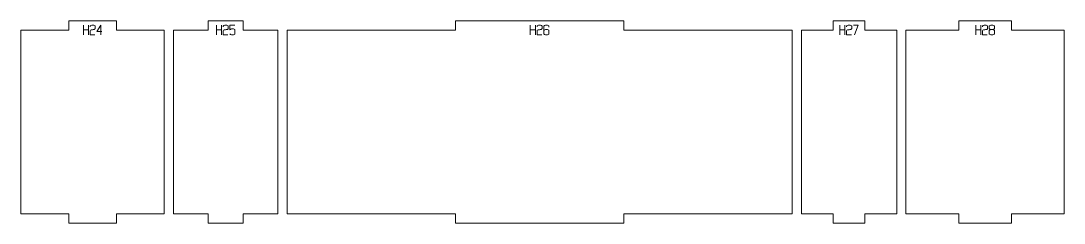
# Model space of a CAD drawing. Header units: centimetres. Extents: x -249 to 275, y -506 to 461.
# Drawn here: x -92.9 to -58.93, y -147.41 to -140.81 of the extents above; entities that cross this region are included whole.
import ezdxf

# ---------------------------------------------------------------- set-up
doc = ezdxf.new("R2010")
doc.units = ezdxf.units.CM
doc.header["$MEASUREMENT"] = 0
doc.layers.add('Capa 1', color=7, linetype='Continuous')

msp = doc.modelspace()

# ---------------------------------------------------------------- linework, layer by layer
at = {"layer": 'Capa 1', "color": 240, "lineweight": 9}
for points in [[(-92.90338, -141.1064), (-92.90338, -141.1064), (-92.90338, -147.1064), (-92.90338, -147.1064), (-92.90338, -147.1064), (-91.34594, -147.1064), (-91.34594, -147.1064), (-91.34594, -147.1064), (-91.34594, -147.4064), (-91.34594, -147.4064), (-91.34594, -147.4064), (-89.78851, -147.4064), (-89.78851, -147.4064), (-89.78851, -147.4064), (-89.78851, -147.1064), (-89.78851, -147.1064), (-89.78851, -147.1064), (-88.23107, -147.1064), (-88.23107, -147.1064), (-88.23107, -147.1064), (-88.23107, -141.1064), (-88.23107, -141.1064), (-88.23107, -141.1064), (-89.78851, -141.1064), (-89.78851, -141.1064), (-89.78851, -141.1064), (-89.78851, -140.8064), (-89.78851, -140.8064), (-89.78851, -140.8064), (-91.34594, -140.8064), (-91.34594, -140.8064), (-91.34594, -140.8064), (-91.34594, -141.1064), (-91.34594, -141.1064), (-91.34594, -141.1064), (-92.90338, -141.1064), (-92.90338, -141.1064)], [(-87.93107, -141.1064), (-87.93107, -141.1064), (-87.93107, -147.1064), (-87.93107, -147.1064), (-87.93107, -147.1064), (-86.79878, -147.1064), (-86.79878, -147.1064), (-86.79878, -147.1064), (-86.79878, -147.4064), (-86.79878, -147.4064), (-86.79878, -147.4064), (-85.66649, -147.4064), (-85.66649, -147.4064), (-85.66649, -147.4064), (-85.66649, -147.1064), (-85.66649, -147.1064), (-85.66649, -147.1064), (-84.5342, -147.1064), (-84.5342, -147.1064), (-84.5342, -147.1064), (-84.5342, -141.1064), (-84.5342, -141.1064), (-84.5342, -141.1064), (-85.66649, -141.1064), (-85.66649, -141.1064), (-85.66649, -141.1064), (-85.66649, -140.8064), (-85.66649, -140.8064), (-85.66649, -140.8064), (-86.79878, -140.8064), (-86.79878, -140.8064), (-86.79878, -140.8064), (-86.79878, -141.1064), (-86.79878, -141.1064), (-86.79878, -141.1064), (-87.93107, -141.1064), (-87.93107, -141.1064)], [(-84.2342, -141.1064), (-84.2342, -141.1064), (-84.2342, -147.1064), (-84.2342, -147.1064), (-84.2342, -147.1064), (-78.75057, -147.1064), (-78.75057, -147.1064), (-78.75057, -147.1064), (-78.75057, -147.4064), (-78.75057, -147.4064), (-78.75057, -147.4064), (-73.26693, -147.4064), (-73.26693, -147.4064), (-73.26693, -147.4064), (-73.26693, -147.1064), (-73.26693, -147.1064), (-73.26693, -147.1064), (-67.7833, -147.1064), (-67.7833, -147.1064), (-67.7833, -147.1064), (-67.7833, -141.1064), (-67.7833, -141.1064), (-67.7833, -141.1064), (-73.26693, -141.1064), (-73.26693, -141.1064), (-73.26693, -141.1064), (-73.26693, -140.8064), (-73.26693, -140.8064), (-73.26693, -140.8064), (-78.75057, -140.8064), (-78.75057, -140.8064), (-78.75057, -140.8064), (-78.75057, -141.1064), (-78.75057, -141.1064), (-78.75057, -141.1064), (-84.2342, -141.1064), (-84.2342, -141.1064)], [(-67.4833, -141.1064), (-67.4833, -141.1064), (-67.4833, -147.1064), (-67.4833, -147.1064), (-67.4833, -147.1064), (-66.44767, -147.1064), (-66.44767, -147.1064), (-66.44767, -147.1064), (-66.44767, -147.4064), (-66.44767, -147.4064), (-66.44767, -147.4064), (-65.41205, -147.4064), (-65.41205, -147.4064), (-65.41205, -147.4064), (-65.41205, -147.1064), (-65.41205, -147.1064), (-65.41205, -147.1064), (-64.37643, -147.1064), (-64.37643, -147.1064), (-64.37643, -147.1064), (-64.37643, -141.1064), (-64.37643, -141.1064), (-64.37643, -141.1064), (-65.41205, -141.1064), (-65.41205, -141.1064), (-65.41205, -141.1064), (-65.41205, -140.8064), (-65.41205, -140.8064), (-65.41205, -140.8064), (-66.44767, -140.8064), (-66.44767, -140.8064), (-66.44767, -140.8064), (-66.44767, -141.1064), (-66.44767, -141.1064), (-66.44767, -141.1064), (-67.4833, -141.1064), (-67.4833, -141.1064)], [(-64.07643, -141.1064), (-64.07643, -141.1064), (-64.07643, -147.1064), (-64.07643, -147.1064), (-64.07643, -147.1064), (-62.35957, -147.1064), (-62.35957, -147.1064), (-62.35957, -147.1064), (-62.35957, -147.4064), (-62.35957, -147.4064), (-62.35957, -147.4064), (-60.64272, -147.4064), (-60.64272, -147.4064), (-60.64272, -147.4064), (-60.64272, -147.1064), (-60.64272, -147.1064), (-60.64272, -147.1064), (-58.92586, -147.1064), (-58.92586, -147.1064), (-58.92586, -147.1064), (-58.92586, -141.1064), (-58.92586, -141.1064), (-58.92586, -141.1064), (-60.64272, -141.1064), (-60.64272, -141.1064), (-60.64272, -141.1064), (-60.64272, -140.8064), (-60.64272, -140.8064), (-60.64272, -140.8064), (-62.35957, -140.8064), (-62.35957, -140.8064), (-62.35957, -140.8064), (-62.35957, -141.1064), (-62.35957, -141.1064), (-62.35957, -141.1064), (-64.07643, -141.1064), (-64.07643, -141.1064)]]:
    msp.add_open_spline(points, degree=3, knots=[0, 0, 0, 0, 0.08333333, 0.08333333, 0.08333333, 0.16666667, 0.16666667, 0.16666667, 0.25, 0.25, 0.25, 0.33333333, 0.33333333, 0.33333333, 0.41666667, 0.41666667, 0.41666667, 0.5, 0.5, 0.5, 0.58333333, 0.58333333, 0.58333333, 0.66666667, 0.66666667, 0.66666667, 0.75, 0.75, 0.75, 0.83333333, 0.83333333, 0.83333333, 0.91666667, 0.91666667, 0.91666667, 1, 1, 1, 1], dxfattribs=at)
at = {"layer": 'Capa 1', "color": 114, "lineweight": 9}
for points, knots in [([(-90.86715, -141.2636), (-90.86715, -141.2636), (-90.86715, -140.94716), (-90.86715, -140.94716), (-90.86715, -140.94716), (-90.86715, -141.10309), (-90.86715, -141.10309), (-90.86715, -141.10309), (-90.70297, -141.10309), (-90.70297, -141.10309), (-90.70297, -141.10309), (-90.70297, -140.94716), (-90.70297, -140.94716), (-90.70297, -140.94716), (-90.70297, -141.2636), (-90.70297, -141.2636), (-90.70297, -141.2636), (-90.70297, -141.10309), (-90.70297, -141.10309), (-90.70297, -141.10309), (-90.86715, -141.10309), (-90.86715, -141.10309), (-90.86715, -141.10309), (-90.86715, -141.2636), (-90.86715, -141.2636)], [0, 0, 0, 0, 0.125, 0.125, 0.125, 0.25, 0.25, 0.25, 0.375, 0.375, 0.375, 0.5, 0.5, 0.5, 0.625, 0.625, 0.625, 0.75, 0.75, 0.75, 0.875, 0.875, 0.875, 1, 1, 1, 1]), ([(-90.64748, -141.2636), (-90.64748, -141.2636), (-90.64748, -141.13106), (-90.64748, -141.13106), (-90.64656, -141.11914), (-90.63571, -141.10997), (-90.61492, -141.10355), (-90.60636, -141.10293), (-90.59818, -141.10194), (-90.59038, -141.10056), (-90.58259, -141.09919), (-90.57471, -141.09774), (-90.56676, -141.09621), (-90.55209, -141.09376), (-90.54085, -141.09177), (-90.53306, -141.09025), (-90.52526, -141.08872), (-90.51769, -141.08673), (-90.51035, -141.08428), (-90.4914, -141.07725), (-90.48192, -141.06823), (-90.48192, -141.05723), (-90.48192, -141.05723), (-90.48192, -140.98247), (-90.48192, -140.98247), (-90.48192, -140.97269), (-90.48979, -140.96436), (-90.50554, -140.95748), (-90.52128, -140.9506), (-90.54093, -140.94716), (-90.56447, -140.94716), (-90.58801, -140.94716), (-90.60766, -140.9506), (-90.6234, -140.95748), (-90.63915, -140.96436), (-90.64702, -140.97269), (-90.64702, -140.98247), (-90.64702, -140.98247), (-90.64702, -141.00494), (-90.64702, -141.00494), (-90.64702, -141.00494), (-90.64702, -140.98247), (-90.64702, -140.98247), (-90.64702, -140.97269), (-90.63915, -140.96436), (-90.6234, -140.95748), (-90.60766, -140.9506), (-90.58801, -140.94716), (-90.56447, -140.94716), (-90.54093, -140.94716), (-90.52128, -140.9506), (-90.50554, -140.95748), (-90.48979, -140.96436), (-90.48192, -140.97269), (-90.48192, -140.98247), (-90.48192, -140.98247), (-90.48192, -141.05723), (-90.48192, -141.05723), (-90.48192, -141.06823), (-90.4914, -141.07725), (-90.51035, -141.08428), (-90.51769, -141.08673), (-90.52526, -141.08872), (-90.53306, -141.09025), (-90.54085, -141.09177), (-90.55209, -141.09376), (-90.56676, -141.09621), (-90.57471, -141.09774), (-90.58259, -141.09919), (-90.59038, -141.10056), (-90.59818, -141.10194), (-90.60636, -141.10293), (-90.61492, -141.10355), (-90.63571, -141.10997), (-90.64656, -141.11914), (-90.64748, -141.13106), (-90.64748, -141.13106), (-90.64748, -141.2636), (-90.64748, -141.2636), (-90.64748, -141.2636), (-90.49063, -141.2636), (-90.49063, -141.2636), (-90.49063, -141.2636), (-90.64748, -141.2636), (-90.64748, -141.2636)], [0, 0, 0, 0, 0.03571429, 0.03571429, 0.03571429, 0.07142857, 0.07142857, 0.07142857, 0.10714286, 0.10714286, 0.10714286, 0.14285714, 0.14285714, 0.14285714, 0.17857143, 0.17857143, 0.17857143, 0.21428571, 0.21428571, 0.21428571, 0.25, 0.25, 0.25, 0.28571429, 0.28571429, 0.28571429, 0.32142857, 0.32142857, 0.32142857, 0.35714286, 0.35714286, 0.35714286, 0.39285714, 0.39285714, 0.39285714, 0.42857143, 0.42857143, 0.42857143, 0.46428571, 0.46428571, 0.46428571, 0.5, 0.5, 0.5, 0.53571429, 0.53571429, 0.53571429, 0.57142857, 0.57142857, 0.57142857, 0.60714286, 0.60714286, 0.60714286, 0.64285714, 0.64285714, 0.64285714, 0.67857143, 0.67857143, 0.67857143, 0.71428571, 0.71428571, 0.71428571, 0.75, 0.75, 0.75, 0.78571429, 0.78571429, 0.78571429, 0.82142857, 0.82142857, 0.82142857, 0.85714286, 0.85714286, 0.85714286, 0.89285714, 0.89285714, 0.89285714, 0.92857143, 0.92857143, 0.92857143, 0.96428571, 0.96428571, 0.96428571, 1, 1, 1, 1]), ([(-90.2971, -141.15904), (-90.2971, -141.15904), (-90.2971, -140.9467), (-90.2971, -140.9467), (-90.2971, -140.9467), (-90.42689, -141.15904), (-90.42689, -141.15904), (-90.42689, -141.15904), (-90.2971, -141.15904), (-90.2971, -141.15904)], [0, 0, 0, 0, 0.33333333, 0.33333333, 0.33333333, 0.66666667, 0.66666667, 0.66666667, 1, 1, 1, 1]), ([(-90.2971, -141.15904), (-90.2971, -141.15904), (-90.2971, -141.2636), (-90.2971, -141.2636), (-90.2971, -141.2636), (-90.2971, -141.15904), (-90.2971, -141.15904), (-90.2971, -141.15904), (-90.42689, -141.15904), (-90.42689, -141.15904), (-90.42689, -141.15904), (-90.2971, -140.9467), (-90.2971, -140.9467), (-90.2971, -140.9467), (-90.2971, -141.15904), (-90.2971, -141.15904), (-90.2971, -141.15904), (-90.26729, -141.15904), (-90.26729, -141.15904), (-90.26729, -141.15904), (-90.2971, -141.15904), (-90.2971, -141.15904)], [0, 0, 0, 0, 0.14285714, 0.14285714, 0.14285714, 0.28571429, 0.28571429, 0.28571429, 0.42857143, 0.42857143, 0.42857143, 0.57142857, 0.57142857, 0.57142857, 0.71428571, 0.71428571, 0.71428571, 0.85714286, 0.85714286, 0.85714286, 1, 1, 1, 1]), ([(-86.53531, -141.2636), (-86.53531, -141.2636), (-86.53531, -140.94716), (-86.53531, -140.94716), (-86.53531, -140.94716), (-86.53531, -141.10309), (-86.53531, -141.10309), (-86.53531, -141.10309), (-86.37113, -141.10309), (-86.37113, -141.10309), (-86.37113, -141.10309), (-86.37113, -140.94716), (-86.37113, -140.94716), (-86.37113, -140.94716), (-86.37113, -141.2636), (-86.37113, -141.2636), (-86.37113, -141.2636), (-86.37113, -141.10309), (-86.37113, -141.10309), (-86.37113, -141.10309), (-86.53531, -141.10309), (-86.53531, -141.10309), (-86.53531, -141.10309), (-86.53531, -141.2636), (-86.53531, -141.2636)], [0, 0, 0, 0, 0.125, 0.125, 0.125, 0.25, 0.25, 0.25, 0.375, 0.375, 0.375, 0.5, 0.5, 0.5, 0.625, 0.625, 0.625, 0.75, 0.75, 0.75, 0.875, 0.875, 0.875, 1, 1, 1, 1]), ([(-86.31564, -141.2636), (-86.31564, -141.2636), (-86.31564, -141.13106), (-86.31564, -141.13106), (-86.31472, -141.11914), (-86.30387, -141.10997), (-86.28308, -141.10355), (-86.27452, -141.10293), (-86.26634, -141.10194), (-86.25854, -141.10056), (-86.25075, -141.09919), (-86.24287, -141.09774), (-86.23492, -141.09621), (-86.22025, -141.09376), (-86.20901, -141.09177), (-86.20122, -141.09025), (-86.19342, -141.08872), (-86.18585, -141.08673), (-86.17851, -141.08428), (-86.15956, -141.07725), (-86.15008, -141.06823), (-86.15008, -141.05723), (-86.15008, -141.05723), (-86.15008, -140.98247), (-86.15008, -140.98247), (-86.15008, -140.97269), (-86.15795, -140.96436), (-86.1737, -140.95748), (-86.18944, -140.9506), (-86.20909, -140.94716), (-86.23263, -140.94716), (-86.25617, -140.94716), (-86.27582, -140.9506), (-86.29156, -140.95748), (-86.30731, -140.96436), (-86.31518, -140.97269), (-86.31518, -140.98247), (-86.31518, -140.98247), (-86.31518, -141.00494), (-86.31518, -141.00494), (-86.31518, -141.00494), (-86.31518, -140.98247), (-86.31518, -140.98247), (-86.31518, -140.97269), (-86.30731, -140.96436), (-86.29156, -140.95748), (-86.27582, -140.9506), (-86.25617, -140.94716), (-86.23263, -140.94716), (-86.20909, -140.94716), (-86.18944, -140.9506), (-86.1737, -140.95748), (-86.15795, -140.96436), (-86.15008, -140.97269), (-86.15008, -140.98247), (-86.15008, -140.98247), (-86.15008, -141.05723), (-86.15008, -141.05723), (-86.15008, -141.06823), (-86.15956, -141.07725), (-86.17851, -141.08428), (-86.18585, -141.08673), (-86.19342, -141.08872), (-86.20122, -141.09025), (-86.20901, -141.09177), (-86.22025, -141.09376), (-86.23492, -141.09621), (-86.24287, -141.09774), (-86.25075, -141.09919), (-86.25854, -141.10056), (-86.26634, -141.10194), (-86.27452, -141.10293), (-86.28308, -141.10355), (-86.30387, -141.10997), (-86.31472, -141.11914), (-86.31564, -141.13106), (-86.31564, -141.13106), (-86.31564, -141.2636), (-86.31564, -141.2636), (-86.31564, -141.2636), (-86.15879, -141.2636), (-86.15879, -141.2636), (-86.15879, -141.2636), (-86.31564, -141.2636), (-86.31564, -141.2636)], [0, 0, 0, 0, 0.03571429, 0.03571429, 0.03571429, 0.07142857, 0.07142857, 0.07142857, 0.10714286, 0.10714286, 0.10714286, 0.14285714, 0.14285714, 0.14285714, 0.17857143, 0.17857143, 0.17857143, 0.21428571, 0.21428571, 0.21428571, 0.25, 0.25, 0.25, 0.28571429, 0.28571429, 0.28571429, 0.32142857, 0.32142857, 0.32142857, 0.35714286, 0.35714286, 0.35714286, 0.39285714, 0.39285714, 0.39285714, 0.42857143, 0.42857143, 0.42857143, 0.46428571, 0.46428571, 0.46428571, 0.5, 0.5, 0.5, 0.53571429, 0.53571429, 0.53571429, 0.57142857, 0.57142857, 0.57142857, 0.60714286, 0.60714286, 0.60714286, 0.64285714, 0.64285714, 0.64285714, 0.67857143, 0.67857143, 0.67857143, 0.71428571, 0.71428571, 0.71428571, 0.75, 0.75, 0.75, 0.78571429, 0.78571429, 0.78571429, 0.82142857, 0.82142857, 0.82142857, 0.85714286, 0.85714286, 0.85714286, 0.89285714, 0.89285714, 0.89285714, 0.92857143, 0.92857143, 0.92857143, 0.96428571, 0.96428571, 0.96428571, 1, 1, 1, 1]), ([(-86.0125, -141.2636), (-86.03604, -141.2636), (-86.05569, -141.26016), (-86.07143, -141.25328), (-86.08718, -141.2464), (-86.09505, -141.23807), (-86.09505, -141.22829), (-86.09505, -141.23807), (-86.08718, -141.2464), (-86.07143, -141.25328), (-86.05569, -141.26016), (-86.03604, -141.2636), (-86.0125, -141.2636), (-85.98896, -141.2636), (-85.96931, -141.26016), (-85.95357, -141.25328), (-85.93782, -141.2464), (-85.92995, -141.23807), (-85.92995, -141.22829), (-85.92995, -141.22829), (-85.92995, -141.10263), (-85.92995, -141.10263), (-85.92995, -141.09284), (-85.93782, -141.08451), (-85.95357, -141.07763), (-85.96931, -141.07075), (-85.98896, -141.06731), (-86.0125, -141.06731), (-86.0339, -141.06915), (-86.05041, -141.0716), (-86.06203, -141.07465), (-86.07365, -141.07771), (-86.08465, -141.08704), (-86.09505, -141.10263), (-86.09505, -141.10263), (-86.09505, -140.94716), (-86.09505, -140.94716), (-86.09505, -140.94716), (-85.93545, -140.94716), (-85.93545, -140.94716), (-85.93545, -140.94716), (-86.09505, -140.94716), (-86.09505, -140.94716), (-86.09505, -140.94716), (-86.09505, -141.10263), (-86.09505, -141.10263), (-86.08465, -141.08704), (-86.07365, -141.07771), (-86.06203, -141.07465), (-86.05041, -141.0716), (-86.0339, -141.06915), (-86.0125, -141.06731), (-85.98896, -141.06731), (-85.96931, -141.07075), (-85.95357, -141.07763), (-85.93782, -141.08451), (-85.92995, -141.09284), (-85.92995, -141.10263), (-85.92995, -141.10263), (-85.92995, -141.22829), (-85.92995, -141.22829), (-85.92995, -141.23807), (-85.93782, -141.2464), (-85.95357, -141.25328), (-85.96931, -141.26016), (-85.98896, -141.2636), (-86.0125, -141.2636)], [0, 0, 0, 0, 0.04545455, 0.04545455, 0.04545455, 0.09090909, 0.09090909, 0.09090909, 0.13636364, 0.13636364, 0.13636364, 0.18181818, 0.18181818, 0.18181818, 0.22727273, 0.22727273, 0.22727273, 0.27272727, 0.27272727, 0.27272727, 0.31818182, 0.31818182, 0.31818182, 0.36363636, 0.36363636, 0.36363636, 0.40909091, 0.40909091, 0.40909091, 0.45454545, 0.45454545, 0.45454545, 0.5, 0.5, 0.5, 0.54545455, 0.54545455, 0.54545455, 0.59090909, 0.59090909, 0.59090909, 0.63636364, 0.63636364, 0.63636364, 0.68181818, 0.68181818, 0.68181818, 0.72727273, 0.72727273, 0.72727273, 0.77272727, 0.77272727, 0.77272727, 0.81818182, 0.81818182, 0.81818182, 0.86363636, 0.86363636, 0.86363636, 0.90909091, 0.90909091, 0.90909091, 0.95454545, 0.95454545, 0.95454545, 1, 1, 1, 1]), ([(-76.31143, -141.2636), (-76.31143, -141.2636), (-76.31143, -140.94716), (-76.31143, -140.94716), (-76.31143, -140.94716), (-76.31143, -141.10309), (-76.31143, -141.10309), (-76.31143, -141.10309), (-76.14725, -141.10309), (-76.14725, -141.10309), (-76.14725, -141.10309), (-76.14725, -140.94716), (-76.14725, -140.94716), (-76.14725, -140.94716), (-76.14725, -141.2636), (-76.14725, -141.2636), (-76.14725, -141.2636), (-76.14725, -141.10309), (-76.14725, -141.10309), (-76.14725, -141.10309), (-76.31143, -141.10309), (-76.31143, -141.10309), (-76.31143, -141.10309), (-76.31143, -141.2636), (-76.31143, -141.2636)], [0, 0, 0, 0, 0.125, 0.125, 0.125, 0.25, 0.25, 0.25, 0.375, 0.375, 0.375, 0.5, 0.5, 0.5, 0.625, 0.625, 0.625, 0.75, 0.75, 0.75, 0.875, 0.875, 0.875, 1, 1, 1, 1]), ([(-76.09176, -141.2636), (-76.09176, -141.2636), (-76.09176, -141.13106), (-76.09176, -141.13106), (-76.09084, -141.11914), (-76.07999, -141.10997), (-76.0592, -141.10355), (-76.05064, -141.10293), (-76.04246, -141.10194), (-76.03466, -141.10056), (-76.02687, -141.09919), (-76.01899, -141.09774), (-76.01104, -141.09621), (-75.99637, -141.09376), (-75.98513, -141.09177), (-75.97734, -141.09025), (-75.96954, -141.08872), (-75.96197, -141.08673), (-75.95463, -141.08428), (-75.93568, -141.07725), (-75.9262, -141.06823), (-75.9262, -141.05723), (-75.9262, -141.05723), (-75.9262, -140.98247), (-75.9262, -140.98247), (-75.9262, -140.97269), (-75.93407, -140.96436), (-75.94982, -140.95748), (-75.96556, -140.9506), (-75.98521, -140.94716), (-76.00875, -140.94716), (-76.03229, -140.94716), (-76.05194, -140.9506), (-76.06768, -140.95748), (-76.08343, -140.96436), (-76.0913, -140.97269), (-76.0913, -140.98247), (-76.0913, -140.98247), (-76.0913, -141.00494), (-76.0913, -141.00494), (-76.0913, -141.00494), (-76.0913, -140.98247), (-76.0913, -140.98247), (-76.0913, -140.97269), (-76.08343, -140.96436), (-76.06768, -140.95748), (-76.05194, -140.9506), (-76.03229, -140.94716), (-76.00875, -140.94716), (-75.98521, -140.94716), (-75.96556, -140.9506), (-75.94982, -140.95748), (-75.93407, -140.96436), (-75.9262, -140.97269), (-75.9262, -140.98247), (-75.9262, -140.98247), (-75.9262, -141.05723), (-75.9262, -141.05723), (-75.9262, -141.06823), (-75.93568, -141.07725), (-75.95463, -141.08428), (-75.96197, -141.08673), (-75.96954, -141.08872), (-75.97734, -141.09025), (-75.98513, -141.09177), (-75.99637, -141.09376), (-76.01104, -141.09621), (-76.01899, -141.09774), (-76.02687, -141.09919), (-76.03466, -141.10056), (-76.04246, -141.10194), (-76.05064, -141.10293), (-76.0592, -141.10355), (-76.07999, -141.10997), (-76.09084, -141.11914), (-76.09176, -141.13106), (-76.09176, -141.13106), (-76.09176, -141.2636), (-76.09176, -141.2636), (-76.09176, -141.2636), (-75.93491, -141.2636), (-75.93491, -141.2636), (-75.93491, -141.2636), (-76.09176, -141.2636), (-76.09176, -141.2636)], [0, 0, 0, 0, 0.03571429, 0.03571429, 0.03571429, 0.07142857, 0.07142857, 0.07142857, 0.10714286, 0.10714286, 0.10714286, 0.14285714, 0.14285714, 0.14285714, 0.17857143, 0.17857143, 0.17857143, 0.21428571, 0.21428571, 0.21428571, 0.25, 0.25, 0.25, 0.28571429, 0.28571429, 0.28571429, 0.32142857, 0.32142857, 0.32142857, 0.35714286, 0.35714286, 0.35714286, 0.39285714, 0.39285714, 0.39285714, 0.42857143, 0.42857143, 0.42857143, 0.46428571, 0.46428571, 0.46428571, 0.5, 0.5, 0.5, 0.53571429, 0.53571429, 0.53571429, 0.57142857, 0.57142857, 0.57142857, 0.60714286, 0.60714286, 0.60714286, 0.64285714, 0.64285714, 0.64285714, 0.67857143, 0.67857143, 0.67857143, 0.71428571, 0.71428571, 0.71428571, 0.75, 0.75, 0.75, 0.78571429, 0.78571429, 0.78571429, 0.82142857, 0.82142857, 0.82142857, 0.85714286, 0.85714286, 0.85714286, 0.89285714, 0.89285714, 0.89285714, 0.92857143, 0.92857143, 0.92857143, 0.96428571, 0.96428571, 0.96428571, 1, 1, 1, 1]), ([(-75.78862, -141.2636), (-75.81216, -141.2636), (-75.83181, -141.26016), (-75.84755, -141.25328), (-75.8633, -141.2464), (-75.87117, -141.23807), (-75.87117, -141.22829), (-75.87117, -141.22829), (-75.87117, -141.12143), (-75.87117, -141.12143), (-75.87117, -141.12143), (-75.87117, -140.98247), (-75.87117, -140.98247), (-75.87117, -140.97269), (-75.8633, -140.96436), (-75.84755, -140.95748), (-75.83181, -140.9506), (-75.81216, -140.94716), (-75.78862, -140.94716), (-75.76508, -140.94716), (-75.74543, -140.9506), (-75.72969, -140.95748), (-75.71394, -140.96436), (-75.70607, -140.97269), (-75.70607, -140.98247), (-75.70607, -140.98247), (-75.70607, -141.00815), (-75.70607, -141.00815), (-75.70607, -141.00815), (-75.70607, -140.98247), (-75.70607, -140.98247), (-75.70607, -140.97269), (-75.71394, -140.96436), (-75.72969, -140.95748), (-75.74543, -140.9506), (-75.76508, -140.94716), (-75.78862, -140.94716), (-75.81216, -140.94716), (-75.83181, -140.9506), (-75.84755, -140.95748), (-75.8633, -140.96436), (-75.87117, -140.97269), (-75.87117, -140.98247), (-75.87117, -140.98247), (-75.87117, -141.12143), (-75.87117, -141.12143), (-75.87117, -141.11226), (-75.86162, -141.10408), (-75.84251, -141.0969), (-75.8234, -141.08971), (-75.80544, -141.08612), (-75.78862, -141.08612), (-75.76508, -141.08612), (-75.74543, -141.08956), (-75.72969, -141.09644), (-75.71394, -141.10332), (-75.70607, -141.11165), (-75.70607, -141.12143), (-75.70607, -141.12143), (-75.70607, -141.22829), (-75.70607, -141.22829), (-75.70607, -141.23807), (-75.71394, -141.2464), (-75.72969, -141.25328), (-75.74543, -141.26016), (-75.76508, -141.2636), (-75.78862, -141.2636)], [0, 0, 0, 0, 0.04545455, 0.04545455, 0.04545455, 0.09090909, 0.09090909, 0.09090909, 0.13636364, 0.13636364, 0.13636364, 0.18181818, 0.18181818, 0.18181818, 0.22727273, 0.22727273, 0.22727273, 0.27272727, 0.27272727, 0.27272727, 0.31818182, 0.31818182, 0.31818182, 0.36363636, 0.36363636, 0.36363636, 0.40909091, 0.40909091, 0.40909091, 0.45454545, 0.45454545, 0.45454545, 0.5, 0.5, 0.5, 0.54545455, 0.54545455, 0.54545455, 0.59090909, 0.59090909, 0.59090909, 0.63636364, 0.63636364, 0.63636364, 0.68181818, 0.68181818, 0.68181818, 0.72727273, 0.72727273, 0.72727273, 0.77272727, 0.77272727, 0.77272727, 0.81818182, 0.81818182, 0.81818182, 0.86363636, 0.86363636, 0.86363636, 0.90909091, 0.90909091, 0.90909091, 0.95454545, 0.95454545, 0.95454545, 1, 1, 1, 1]), ([(-66.22979, -141.2636), (-66.22979, -141.2636), (-66.22979, -140.94716), (-66.22979, -140.94716), (-66.22979, -140.94716), (-66.22979, -141.10309), (-66.22979, -141.10309), (-66.22979, -141.10309), (-66.06561, -141.10309), (-66.06561, -141.10309), (-66.06561, -141.10309), (-66.06561, -140.94716), (-66.06561, -140.94716), (-66.06561, -140.94716), (-66.06561, -141.2636), (-66.06561, -141.2636), (-66.06561, -141.2636), (-66.06561, -141.10309), (-66.06561, -141.10309), (-66.06561, -141.10309), (-66.22979, -141.10309), (-66.22979, -141.10309), (-66.22979, -141.10309), (-66.22979, -141.2636), (-66.22979, -141.2636)], [0, 0, 0, 0, 0.125, 0.125, 0.125, 0.25, 0.25, 0.25, 0.375, 0.375, 0.375, 0.5, 0.5, 0.5, 0.625, 0.625, 0.625, 0.75, 0.75, 0.75, 0.875, 0.875, 0.875, 1, 1, 1, 1]), ([(-66.01012, -141.2636), (-66.01012, -141.2636), (-66.01012, -141.13106), (-66.01012, -141.13106), (-66.0092, -141.11914), (-65.99835, -141.10997), (-65.97756, -141.10355), (-65.969, -141.10293), (-65.96082, -141.10194), (-65.95302, -141.10056), (-65.94523, -141.09919), (-65.93735, -141.09774), (-65.9294, -141.09621), (-65.91473, -141.09376), (-65.90349, -141.09177), (-65.8957, -141.09025), (-65.8879, -141.08872), (-65.88033, -141.08673), (-65.87299, -141.08428), (-65.85404, -141.07725), (-65.84456, -141.06823), (-65.84456, -141.05723), (-65.84456, -141.05723), (-65.84456, -140.98247), (-65.84456, -140.98247), (-65.84456, -140.97269), (-65.85243, -140.96436), (-65.86818, -140.95748), (-65.88392, -140.9506), (-65.90357, -140.94716), (-65.92711, -140.94716), (-65.95065, -140.94716), (-65.9703, -140.9506), (-65.98604, -140.95748), (-66.00179, -140.96436), (-66.00966, -140.97269), (-66.00966, -140.98247), (-66.00966, -140.98247), (-66.00966, -141.00494), (-66.00966, -141.00494), (-66.00966, -141.00494), (-66.00966, -140.98247), (-66.00966, -140.98247), (-66.00966, -140.97269), (-66.00179, -140.96436), (-65.98604, -140.95748), (-65.9703, -140.9506), (-65.95065, -140.94716), (-65.92711, -140.94716), (-65.90357, -140.94716), (-65.88392, -140.9506), (-65.86818, -140.95748), (-65.85243, -140.96436), (-65.84456, -140.97269), (-65.84456, -140.98247), (-65.84456, -140.98247), (-65.84456, -141.05723), (-65.84456, -141.05723), (-65.84456, -141.06823), (-65.85404, -141.07725), (-65.87299, -141.08428), (-65.88033, -141.08673), (-65.8879, -141.08872), (-65.8957, -141.09025), (-65.90349, -141.09177), (-65.91473, -141.09376), (-65.9294, -141.09621), (-65.93735, -141.09774), (-65.94523, -141.09919), (-65.95302, -141.10056), (-65.96082, -141.10194), (-65.969, -141.10293), (-65.97756, -141.10355), (-65.99835, -141.10997), (-66.0092, -141.11914), (-66.01012, -141.13106), (-66.01012, -141.13106), (-66.01012, -141.2636), (-66.01012, -141.2636), (-66.01012, -141.2636), (-65.85327, -141.2636), (-65.85327, -141.2636), (-65.85327, -141.2636), (-66.01012, -141.2636), (-66.01012, -141.2636)], [0, 0, 0, 0, 0.03571429, 0.03571429, 0.03571429, 0.07142857, 0.07142857, 0.07142857, 0.10714286, 0.10714286, 0.10714286, 0.14285714, 0.14285714, 0.14285714, 0.17857143, 0.17857143, 0.17857143, 0.21428571, 0.21428571, 0.21428571, 0.25, 0.25, 0.25, 0.28571429, 0.28571429, 0.28571429, 0.32142857, 0.32142857, 0.32142857, 0.35714286, 0.35714286, 0.35714286, 0.39285714, 0.39285714, 0.39285714, 0.42857143, 0.42857143, 0.42857143, 0.46428571, 0.46428571, 0.46428571, 0.5, 0.5, 0.5, 0.53571429, 0.53571429, 0.53571429, 0.57142857, 0.57142857, 0.57142857, 0.60714286, 0.60714286, 0.60714286, 0.64285714, 0.64285714, 0.64285714, 0.67857143, 0.67857143, 0.67857143, 0.71428571, 0.71428571, 0.71428571, 0.75, 0.75, 0.75, 0.78571429, 0.78571429, 0.78571429, 0.82142857, 0.82142857, 0.82142857, 0.85714286, 0.85714286, 0.85714286, 0.89285714, 0.89285714, 0.89285714, 0.92857143, 0.92857143, 0.92857143, 0.96428571, 0.96428571, 0.96428571, 1, 1, 1, 1]), ([(-65.75101, -141.2636), (-65.75101, -141.2636), (-65.62993, -140.94716), (-65.62993, -140.94716), (-65.62993, -140.94716), (-65.78953, -140.94716), (-65.78953, -140.94716), (-65.78953, -140.94716), (-65.62993, -140.94716), (-65.62993, -140.94716), (-65.62993, -140.94716), (-65.75101, -141.2636), (-65.75101, -141.2636)], [0, 0, 0, 0, 0.25, 0.25, 0.25, 0.5, 0.5, 0.5, 0.75, 0.75, 0.75, 1, 1, 1, 1]), ([(-61.80382, -141.2636), (-61.80382, -141.2636), (-61.80382, -140.94716), (-61.80382, -140.94716), (-61.80382, -140.94716), (-61.80382, -141.10309), (-61.80382, -141.10309), (-61.80382, -141.10309), (-61.63964, -141.10309), (-61.63964, -141.10309), (-61.63964, -141.10309), (-61.63964, -140.94716), (-61.63964, -140.94716), (-61.63964, -140.94716), (-61.63964, -141.2636), (-61.63964, -141.2636), (-61.63964, -141.2636), (-61.63964, -141.10309), (-61.63964, -141.10309), (-61.63964, -141.10309), (-61.80382, -141.10309), (-61.80382, -141.10309), (-61.80382, -141.10309), (-61.80382, -141.2636), (-61.80382, -141.2636)], [0, 0, 0, 0, 0.125, 0.125, 0.125, 0.25, 0.25, 0.25, 0.375, 0.375, 0.375, 0.5, 0.5, 0.5, 0.625, 0.625, 0.625, 0.75, 0.75, 0.75, 0.875, 0.875, 0.875, 1, 1, 1, 1]), ([(-61.58415, -141.2636), (-61.58415, -141.2636), (-61.58415, -141.13106), (-61.58415, -141.13106), (-61.58323, -141.11914), (-61.57238, -141.10997), (-61.55159, -141.10355), (-61.54303, -141.10293), (-61.53485, -141.10194), (-61.52705, -141.10056), (-61.51926, -141.09919), (-61.51138, -141.09774), (-61.50343, -141.09621), (-61.48876, -141.09376), (-61.47752, -141.09177), (-61.46973, -141.09025), (-61.46193, -141.08872), (-61.45436, -141.08673), (-61.44702, -141.08428), (-61.42807, -141.07725), (-61.41859, -141.06823), (-61.41859, -141.05723), (-61.41859, -141.05723), (-61.41859, -140.98247), (-61.41859, -140.98247), (-61.41859, -140.97269), (-61.42646, -140.96436), (-61.44221, -140.95748), (-61.45795, -140.9506), (-61.4776, -140.94716), (-61.50114, -140.94716), (-61.52468, -140.94716), (-61.54433, -140.9506), (-61.56007, -140.95748), (-61.57582, -140.96436), (-61.58369, -140.97269), (-61.58369, -140.98247), (-61.58369, -140.98247), (-61.58369, -141.00494), (-61.58369, -141.00494), (-61.58369, -141.00494), (-61.58369, -140.98247), (-61.58369, -140.98247), (-61.58369, -140.97269), (-61.57582, -140.96436), (-61.56007, -140.95748), (-61.54433, -140.9506), (-61.52468, -140.94716), (-61.50114, -140.94716), (-61.4776, -140.94716), (-61.45795, -140.9506), (-61.44221, -140.95748), (-61.42646, -140.96436), (-61.41859, -140.97269), (-61.41859, -140.98247), (-61.41859, -140.98247), (-61.41859, -141.05723), (-61.41859, -141.05723), (-61.41859, -141.06823), (-61.42807, -141.07725), (-61.44702, -141.08428), (-61.45436, -141.08673), (-61.46193, -141.08872), (-61.46973, -141.09025), (-61.47752, -141.09177), (-61.48876, -141.09376), (-61.50343, -141.09621), (-61.51138, -141.09774), (-61.51926, -141.09919), (-61.52705, -141.10056), (-61.53485, -141.10194), (-61.54303, -141.10293), (-61.55159, -141.10355), (-61.57238, -141.10997), (-61.58323, -141.11914), (-61.58415, -141.13106), (-61.58415, -141.13106), (-61.58415, -141.2636), (-61.58415, -141.2636), (-61.58415, -141.2636), (-61.4273, -141.2636), (-61.4273, -141.2636), (-61.4273, -141.2636), (-61.58415, -141.2636), (-61.58415, -141.2636)], [0, 0, 0, 0, 0.03571429, 0.03571429, 0.03571429, 0.07142857, 0.07142857, 0.07142857, 0.10714286, 0.10714286, 0.10714286, 0.14285714, 0.14285714, 0.14285714, 0.17857143, 0.17857143, 0.17857143, 0.21428571, 0.21428571, 0.21428571, 0.25, 0.25, 0.25, 0.28571429, 0.28571429, 0.28571429, 0.32142857, 0.32142857, 0.32142857, 0.35714286, 0.35714286, 0.35714286, 0.39285714, 0.39285714, 0.39285714, 0.42857143, 0.42857143, 0.42857143, 0.46428571, 0.46428571, 0.46428571, 0.5, 0.5, 0.5, 0.53571429, 0.53571429, 0.53571429, 0.57142857, 0.57142857, 0.57142857, 0.60714286, 0.60714286, 0.60714286, 0.64285714, 0.64285714, 0.64285714, 0.67857143, 0.67857143, 0.67857143, 0.71428571, 0.71428571, 0.71428571, 0.75, 0.75, 0.75, 0.78571429, 0.78571429, 0.78571429, 0.82142857, 0.82142857, 0.82142857, 0.85714286, 0.85714286, 0.85714286, 0.89285714, 0.89285714, 0.89285714, 0.92857143, 0.92857143, 0.92857143, 0.96428571, 0.96428571, 0.96428571, 1, 1, 1, 1]), ([(-61.36356, -141.05677), (-61.36356, -141.06472), (-61.3579, -141.0719), (-61.34659, -141.07832), (-61.33528, -141.08474), (-61.31342, -141.08902), (-61.28101, -141.09116), (-61.2486, -141.08902), (-61.22674, -141.08474), (-61.21543, -141.07832), (-61.20412, -141.0719), (-61.19846, -141.06472), (-61.19846, -141.05677), (-61.19846, -141.05677), (-61.19846, -140.98247), (-61.19846, -140.98247), (-61.19846, -140.97269), (-61.20633, -140.96436), (-61.22208, -140.95748), (-61.23782, -140.9506), (-61.25747, -140.94716), (-61.28101, -140.94716), (-61.30455, -140.94716), (-61.3242, -140.9506), (-61.33994, -140.95748), (-61.35569, -140.96436), (-61.36356, -140.97269), (-61.36356, -140.98247), (-61.36356, -140.98247), (-61.36356, -141.05677), (-61.36356, -141.05677)], [0, 0, 0, 0, 0.1, 0.1, 0.1, 0.2, 0.2, 0.2, 0.3, 0.3, 0.3, 0.4, 0.4, 0.4, 0.5, 0.5, 0.5, 0.6, 0.6, 0.6, 0.7, 0.7, 0.7, 0.8, 0.8, 0.8, 0.9, 0.9, 0.9, 1, 1, 1, 1]), ([(-61.28101, -141.2636), (-61.30455, -141.2636), (-61.3242, -141.26016), (-61.33994, -141.25328), (-61.35569, -141.2464), (-61.36356, -141.23807), (-61.36356, -141.22829), (-61.36356, -141.22829), (-61.36356, -141.1251), (-61.36356, -141.1251), (-61.36356, -141.11684), (-61.3579, -141.10966), (-61.34659, -141.10355), (-61.33528, -141.09743), (-61.31342, -141.0933), (-61.28101, -141.09116), (-61.31342, -141.08902), (-61.33528, -141.08474), (-61.34659, -141.07832), (-61.3579, -141.0719), (-61.36356, -141.06472), (-61.36356, -141.05677), (-61.36356, -141.05677), (-61.36356, -140.98247), (-61.36356, -140.98247), (-61.36356, -140.97269), (-61.35569, -140.96436), (-61.33994, -140.95748), (-61.3242, -140.9506), (-61.30455, -140.94716), (-61.28101, -140.94716), (-61.25747, -140.94716), (-61.23782, -140.9506), (-61.22208, -140.95748), (-61.20633, -140.96436), (-61.19846, -140.97269), (-61.19846, -140.98247), (-61.19846, -140.98247), (-61.19846, -141.05677), (-61.19846, -141.05677), (-61.19846, -141.06472), (-61.20412, -141.0719), (-61.21543, -141.07832), (-61.22674, -141.08474), (-61.2486, -141.08902), (-61.28101, -141.09116), (-61.2486, -141.0933), (-61.22674, -141.09743), (-61.21543, -141.10355), (-61.20412, -141.10966), (-61.19846, -141.11684), (-61.19846, -141.1251), (-61.19846, -141.1251), (-61.19846, -141.22829), (-61.19846, -141.22829), (-61.19846, -141.23807), (-61.20633, -141.2464), (-61.22208, -141.25328), (-61.23782, -141.26016), (-61.25747, -141.2636), (-61.28101, -141.2636)], [0, 0, 0, 0, 0.05, 0.05, 0.05, 0.1, 0.1, 0.1, 0.15, 0.15, 0.15, 0.2, 0.2, 0.2, 0.25, 0.25, 0.25, 0.3, 0.3, 0.3, 0.35, 0.35, 0.35, 0.4, 0.4, 0.4, 0.45, 0.45, 0.45, 0.5, 0.5, 0.5, 0.55, 0.55, 0.55, 0.6, 0.6, 0.6, 0.65, 0.65, 0.65, 0.7, 0.7, 0.7, 0.75, 0.75, 0.75, 0.8, 0.8, 0.8, 0.85, 0.85, 0.85, 0.9, 0.9, 0.9, 0.95, 0.95, 0.95, 1, 1, 1, 1]), ([(-75.87117, -141.22829), (-75.87117, -141.23807), (-75.8633, -141.2464), (-75.84755, -141.25328), (-75.83181, -141.26016), (-75.81216, -141.2636), (-75.78862, -141.2636), (-75.76508, -141.2636), (-75.74543, -141.26016), (-75.72969, -141.25328), (-75.71394, -141.2464), (-75.70607, -141.23807), (-75.70607, -141.22829), (-75.70607, -141.22829), (-75.70607, -141.12143), (-75.70607, -141.12143), (-75.70607, -141.11165), (-75.71394, -141.10332), (-75.72969, -141.09644), (-75.74543, -141.08956), (-75.76508, -141.08612), (-75.78862, -141.08612), (-75.80544, -141.08612), (-75.8234, -141.08971), (-75.84251, -141.0969), (-75.86162, -141.10408), (-75.87117, -141.11226), (-75.87117, -141.12143), (-75.87117, -141.12143), (-75.87117, -141.22829), (-75.87117, -141.22829)], [0, 0, 0, 0, 0.1, 0.1, 0.1, 0.2, 0.2, 0.2, 0.3, 0.3, 0.3, 0.4, 0.4, 0.4, 0.5, 0.5, 0.5, 0.6, 0.6, 0.6, 0.7, 0.7, 0.7, 0.8, 0.8, 0.8, 0.9, 0.9, 0.9, 1, 1, 1, 1]), ([(-61.36356, -141.22829), (-61.36356, -141.23807), (-61.35569, -141.2464), (-61.33994, -141.25328), (-61.3242, -141.26016), (-61.30455, -141.2636), (-61.28101, -141.2636), (-61.25747, -141.2636), (-61.23782, -141.26016), (-61.22208, -141.25328), (-61.20633, -141.2464), (-61.19846, -141.23807), (-61.19846, -141.22829), (-61.19846, -141.22829), (-61.19846, -141.1251), (-61.19846, -141.1251), (-61.19846, -141.11684), (-61.20412, -141.10966), (-61.21543, -141.10355), (-61.22674, -141.09743), (-61.2486, -141.0933), (-61.28101, -141.09116), (-61.31342, -141.0933), (-61.33528, -141.09743), (-61.34659, -141.10355), (-61.3579, -141.10966), (-61.36356, -141.11684), (-61.36356, -141.1251), (-61.36356, -141.1251), (-61.36356, -141.22829), (-61.36356, -141.22829)], [0, 0, 0, 0, 0.1, 0.1, 0.1, 0.2, 0.2, 0.2, 0.3, 0.3, 0.3, 0.4, 0.4, 0.4, 0.5, 0.5, 0.5, 0.6, 0.6, 0.6, 0.7, 0.7, 0.7, 0.8, 0.8, 0.8, 0.9, 0.9, 0.9, 1, 1, 1, 1])]:
    msp.add_open_spline(points, degree=3, knots=knots, dxfattribs=at)

doc.saveas('drawing.dxf')
